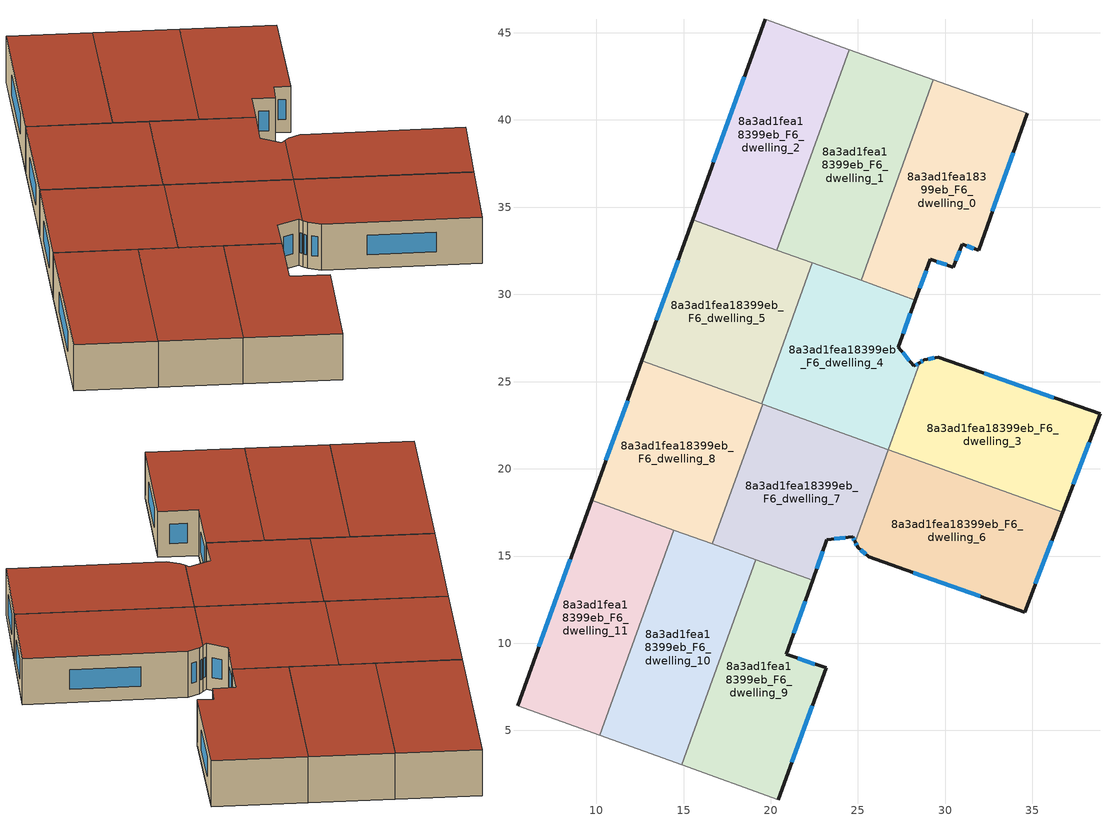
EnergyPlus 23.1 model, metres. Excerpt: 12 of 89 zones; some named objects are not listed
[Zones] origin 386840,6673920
8a3ad1fea18399eb_F6_dwelling_0
 floor to 8a3ad1fea18399eb_F5_dwelling_0 (EU_floor_Construction): 34.71,40.37 31.91,32.53 30.98,32.88 30.47,31.56 29.15,32.01 28.29,29.68 25.18,30.8 29.33,42.31 z18
 wall outside (EU_wall_Construction): 28.29,29.68 29.15,32.01 30.47,31.56 30.98,32.88 31.91,32.53 34.71,40.37 z18:21
 wall to 8a3ad1fea18399eb_F6_dwelling_1 (EU_wall_Construction): 29.33,42.31 25.18,30.8 z18:21
 wall adiabatic (EU_wall_Construction): 34.71,40.37 29.33,42.31 z18:21
 wall to 8a3ad1fea18399eb_F6_dwelling_4 (EU_wall_Construction): 25.18,30.8 28.29,29.68 z18:21
 window (EU_Window_Construction): 32.71,34.77 33.91,38.13 / 31.25,32.78 31.65,32.63 / 30.62,31.94 30.84,32.51 / 29.53,31.88 30.09,31.69 / 28.54,30.34 28.9,31.34 z18.86:20.14
 roof outside (EU_roof_Construction): 31.91,32.53 34.71,40.37 29.33,42.31 25.18,30.8 28.29,29.68 29.15,32.01 30.47,31.56 30.98,32.88 z21
8a3ad1fea18399eb_F6_dwelling_1
 floor to 8a3ad1fea18399eb_F5_dwelling_1 (EU_floor_Construction): 29.33,42.31 25.18,30.8 20.36,32.54 24.5,44.04 z18
 wall to 8a3ad1fea18399eb_F6_dwelling_2 (EU_wall_Construction): 24.5,44.04 20.36,32.54 z18:21
 wall adiabatic (EU_wall_Construction): 29.33,42.31 24.5,44.04 z18:21
 wall to 8a3ad1fea18399eb_F6_dwelling_5 (EU_wall_Construction): 20.36,32.54 22.39,31.81 z18:21
 wall to 8a3ad1fea18399eb_F6_dwelling_4 (EU_wall_Construction): 22.39,31.81 25.18,30.8 z18:21
 roof outside (EU_roof_Construction): 25.18,30.8 29.33,42.31 24.5,44.04 20.36,32.54 z21
8a3ad1fea18399eb_F6_dwelling_10
 floor to 8a3ad1fea18399eb_F5_dwelling_10 (EU_floor_Construction): 19.15,14.79 14.91,3.02 10.2,4.72 14.44,16.49 z18
 wall to 8a3ad1fea18399eb_F6_dwelling_9 (EU_wall_Construction): 14.91,3.02 19.15,14.79 z18:21
 wall adiabatic (EU_wall_Construction): 10.2,4.72 14.91,3.02 z18:21
 wall to 8a3ad1fea18399eb_F6_dwelling_11 (EU_wall_Construction): 14.44,16.49 10.2,4.72 z18:21
 wall to 8a3ad1fea18399eb_F6_dwelling_7 (EU_wall_Construction): 19.15,14.79 16.66,15.69 z18:21
 wall to 8a3ad1fea18399eb_F6_dwelling_8 (EU_wall_Construction): 16.66,15.69 14.44,16.49 z18:21
 roof outside (EU_roof_Construction): 14.91,3.02 19.15,14.79 14.44,16.49 10.2,4.72 z21
8a3ad1fea18399eb_F6_dwelling_11
 floor to 8a3ad1fea18399eb_F5_dwelling_11 (EU_floor_Construction): 14.44,16.49 10.2,4.72 5.48,6.43 9.73,18.19 z18
 wall outside (EU_wall_Construction): 9.73,18.19 5.48,6.43 z18:21
 wall adiabatic (EU_wall_Construction): 5.48,6.43 10.2,4.72 z18:21
 wall to 8a3ad1fea18399eb_F6_dwelling_8 (EU_wall_Construction): 14.44,16.49 9.73,18.19 z18:21
 window (EU_Window_Construction): 8.51,14.83 6.69,9.79 z18.86:20.14
 roof outside (EU_roof_Construction): 10.2,4.72 14.44,16.49 9.73,18.19 5.48,6.43 z21
8a3ad1fea18399eb_F6_dwelling_2
 floor to 8a3ad1fea18399eb_F5_dwelling_2 (EU_floor_Construction): 24.5,44.04 20.36,32.54 15.53,34.28 19.68,45.77 z18
 wall outside (EU_wall_Construction): 19.68,45.77 15.53,34.28 z18:21
 wall adiabatic (EU_wall_Construction): 24.5,44.04 19.68,45.77 z18:21
 wall to 8a3ad1fea18399eb_F6_dwelling_5 (EU_wall_Construction): 15.53,34.28 20.36,32.54 z18:21
 window (EU_Window_Construction): 18.49,42.49 16.71,37.57 z18.86:20.14
 roof outside (EU_roof_Construction): 20.36,32.54 24.5,44.04 19.68,45.77 15.53,34.28 z21
8a3ad1fea18399eb_F6_dwelling_3
 floor to 8a3ad1fea18399eb_F5_dwelling_3 (EU_floor_Construction): 38.88,23.15 36.73,17.5 26.73,21.1 28.53,26.09 28.8,26.25 29.6,26.4 z18
 wall outside (EU_wall_Construction): 36.73,17.5 38.88,23.15 29.6,26.4 28.8,26.25 28.53,26.09 z18:21
 wall to 8a3ad1fea18399eb_F6_dwelling_6 (EU_wall_Construction): 26.73,21.1 36.73,17.5 z18:21
 wall to 8a3ad1fea18399eb_F6_dwelling_4 (EU_wall_Construction): 28.53,26.09 26.73,21.1 z18:21
 window (EU_Window_Construction): 37.34,19.11 38.26,21.54 / 28.73,26.21 28.61,26.14 / 29.38,26.36 29.03,26.29 / 36.23,24.08 32.25,25.47 z18.86:20.14
 roof outside (EU_roof_Construction): 36.73,17.5 38.88,23.15 29.6,26.4 28.8,26.25 28.53,26.09 26.73,21.1 z21
8a3ad1fea18399eb_F6_dwelling_4
 floor to 8a3ad1fea18399eb_F5_dwelling_4 (EU_floor_Construction): 28.29,29.68 27.31,26.98 28.21,25.9 28.53,26.09 26.73,21.1 19.47,23.72 22.39,31.81 z18
 wall outside (EU_wall_Construction): 28.53,26.09 28.21,25.9 27.31,26.98 28.29,29.68 z18:21
 wall to 8a3ad1fea18399eb_F6_dwelling_5 (EU_wall_Construction): 22.39,31.81 19.47,23.72 z18:21
 wall to 8a3ad1fea18399eb_F6_dwelling_7 (EU_wall_Construction): 19.54,23.7 26.73,21.1 z18:21
 wall to 8a3ad1fea18399eb_F6_dwelling_8 (EU_wall_Construction): 19.47,23.72 19.54,23.7 z18:21
 window (EU_Window_Construction): 27.59,27.75 28.01,28.91 / 27.95,26.21 27.57,26.67 / 28.44,26.03 28.3,25.95 z18.86:20.14
 roof outside (EU_roof_Construction): 26.73,21.1 28.53,26.09 28.21,25.9 27.31,26.98 28.29,29.68 22.39,31.81 19.47,23.72 z21
8a3ad1fea18399eb_F6_dwelling_5
 floor to 8a3ad1fea18399eb_F5_dwelling_5 (EU_floor_Construction): 22.39,31.81 19.47,23.72 12.61,26.2 15.53,34.28 z18
 wall outside (EU_wall_Construction): 15.53,34.28 12.61,26.2 z18:21
 wall to 8a3ad1fea18399eb_F6_dwelling_8 (EU_wall_Construction): 12.61,26.2 19.47,23.72 z18:21
 window (EU_Window_Construction): 14.7,31.97 13.45,28.51 z18.86:20.14
 roof outside (EU_roof_Construction): 19.47,23.72 22.39,31.81 15.53,34.28 12.61,26.2 z21
8a3ad1fea18399eb_F6_dwelling_6
 floor to 8a3ad1fea18399eb_F5_dwelling_6 (EU_floor_Construction): 36.73,17.5 34.56,11.78 25.63,14.96 24.99,15.52 24.83,15.83 26.73,21.1 z18
 wall outside (EU_wall_Construction): 24.83,15.83 24.99,15.52 25.63,14.96 34.56,11.78 36.73,17.5 z18:21
 wall to 8a3ad1fea18399eb_F6_dwelling_7 (EU_wall_Construction): 26.73,21.1 24.83,15.83 z18:21
 window (EU_Window_Construction): 35.18,13.41 36.11,15.86 / 28.18,14.05 32.01,12.69 / 25.17,15.36 25.44,15.12 / 24.88,15.74 24.95,15.61 z18.86:20.14
 roof outside (EU_roof_Construction): 34.56,11.78 36.73,17.5 26.73,21.1 24.83,15.83 24.99,15.52 25.63,14.96 z21
8a3ad1fea18399eb_F6_dwelling_7
 floor to 8a3ad1fea18399eb_F5_dwelling_7 (EU_floor_Construction): 26.73,21.1 24.83,15.83 24.7,16.09 23.22,15.94 22.4,13.62 16.66,15.69 19.54,23.7 z18
 wall outside (EU_wall_Construction): 22.4,13.62 23.22,15.94 24.7,16.09 24.83,15.83 z18:21
 wall to 8a3ad1fea18399eb_F6_dwelling_8 (EU_wall_Construction): 19.54,23.7 16.66,15.69 z18:21
 wall to 8a3ad1fea18399eb_F6_dwelling_9 (EU_wall_Construction): 19.15,14.79 22.4,13.62 z18:21
 window (EU_Window_Construction): 24.74,16.02 24.79,15.91 / 23.64,15.98 24.28,16.05 / 22.63,14.28 22.99,15.28 z18.86:20.14
 roof outside (EU_roof_Construction): 24.83,15.83 26.73,21.1 19.54,23.7 16.66,15.69 22.4,13.62 23.22,15.94 24.7,16.09 z21
8a3ad1fea18399eb_F6_dwelling_8
 floor to 8a3ad1fea18399eb_F5_dwelling_8 (EU_floor_Construction): 19.54,23.7 16.66,15.69 9.73,18.19 12.61,26.2 z18
 wall outside (EU_wall_Construction): 12.61,26.2 9.73,18.19 z18:21
 window (EU_Window_Construction): 11.79,23.91 10.55,20.48 z18.86:20.14
 roof outside (EU_roof_Construction): 16.66,15.69 19.54,23.7 12.61,26.2 9.73,18.19 z21
8a3ad1fea18399eb_F6_dwelling_9
 floor to 8a3ad1fea18399eb_F5_dwelling_9 (EU_floor_Construction): 22.4,13.62 20.89,9.37 23.18,8.58 20.42,1.03 14.91,3.02 19.15,14.79 z18
 wall outside (EU_wall_Construction): 20.42,1.03 23.18,8.58 20.89,9.37 22.4,13.62 z18:21
 wall adiabatic (EU_wall_Construction): 14.91,3.02 20.42,1.03 z18:21
 window (EU_Window_Construction): 21.32,10.59 21.97,12.41 / 22.53,8.81 21.55,9.15 / 21.21,3.19 22.39,6.43 z18.86:20.14
 roof outside (EU_roof_Construction): 20.42,1.03 23.18,8.58 20.89,9.37 22.4,13.62 19.15,14.79 14.91,3.02 z21
[Building]
EU S2 Campaign: North Axis=0; Terrain=City; Solar Distribution=FullExterior
[Site:Location]
Helsinki-Vantaa.AP: Latitude=60.317; Longitude=24.963; Time Zone=2; Elevation=54.6
[SizingPeriod:WeatherFileDays]
AnnualSizingPeriod: Begin Month=1; Begin Day of Month=1; End Month=12; End Day of Month=31; Day of Week for Start Day=Monday; Use Weather File Daylight Saving Period=No; Use Weather File Rain and Snow Indicators=No
[MATERIAL]
EU_InternalMass_Material: Roughness=MediumRough; Thickness=0.1; Conductivity=1; Density=1800; Specific Heat=900; Thermal Absorptance=0.9; Solar Absorptance=0.7; Visible Absorptance=0.7
[MATERIAL:NOMASS] Roughness=MediumRough; Thermal Absorptance=0.9; Solar Absorptance=0.7; Visible Absorptance=0.7
Name | Thermal Resistance
EU_wall_NoMass | 1.10183
EU_roof_NoMass; EU_floor_NoMass | 1.70606
[WINDOWMATERIAL:SIMPLEGLAZINGSYSTEM]
EU_Window_SimpleGlazing: UFactor=3.11035; Solar Heat Gain Coefficient=0.8; Visible Transmittance=0.8
[CONSTRUCTION]
EU_wall_Construction: EU_wall_NoMass
EU_roof_Construction: EU_roof_NoMass
EU_floor_Construction: EU_floor_NoMass
EU_Window_Construction: EU_Window_SimpleGlazing
EU_InternalMass_Construction: EU_InternalMass_Material
[ZONE] Type=1; Multiplier=1; Ceiling Height=autocalculate; Floor Area=autocalculate; Part of Total Floor Area=Yes
Name | Volume
8a3ad1fea18399eb_F6_dwelling_0 | 188.061
8a3ad1fea18399eb_F6_dwelling_1 | 188.112
8a3ad1fea18399eb_F6_dwelling_10 | 188.064
8a3ad1fea18399eb_F6_dwelling_11 | 188.051
8a3ad1fea18399eb_F6_dwelling_2 | 188.063
8a3ad1fea18399eb_F6_dwelling_3 | 191.34
8a3ad1fea18399eb_F6_dwelling_4 | 184.802
8a3ad1fea18399eb_F6_dwelling_5 | 188.065
8a3ad1fea18399eb_F6_dwelling_6 | 194.025
8a3ad1fea18399eb_F6_dwelling_7 | 182.13
8a3ad1fea18399eb_F6_dwelling_8 | 188.081
8a3ad1fea18399eb_F6_dwelling_9 | 188.106
[INTERNALMASS] Construction=EU_InternalMass_Construction
Name | Zone or ZoneList | Surface Area
8a3ad1fea18399eb_F6_dwelling_0_EU_InternalMass | 8a3ad1fea18399eb_F6_dwelling_0 | 62.6871
8a3ad1fea18399eb_F6_dwelling_1_EU_InternalMass | 8a3ad1fea18399eb_F6_dwelling_1 | 62.704
8a3ad1fea18399eb_F6_dwelling_2_EU_InternalMass | 8a3ad1fea18399eb_F6_dwelling_2 | 62.6876
8a3ad1fea18399eb_F6_dwelling_3_EU_InternalMass | 8a3ad1fea18399eb_F6_dwelling_3 | 63.7802
8a3ad1fea18399eb_F6_dwelling_4_EU_InternalMass | 8a3ad1fea18399eb_F6_dwelling_4 | 61.6008
8a3ad1fea18399eb_F6_dwelling_5_EU_InternalMass | 8a3ad1fea18399eb_F6_dwelling_5 | 62.6883
8a3ad1fea18399eb_F6_dwelling_6_EU_InternalMass | 8a3ad1fea18399eb_F6_dwelling_6 | 64.6752
8a3ad1fea18399eb_F6_dwelling_7_EU_InternalMass | 8a3ad1fea18399eb_F6_dwelling_7 | 60.7102
8a3ad1fea18399eb_F6_dwelling_8_EU_InternalMass | 8a3ad1fea18399eb_F6_dwelling_8 | 62.6936
8a3ad1fea18399eb_F6_dwelling_9_EU_InternalMass | 8a3ad1fea18399eb_F6_dwelling_9 | 62.7019
8a3ad1fea18399eb_F6_dwelling_10_EU_InternalMass | 8a3ad1fea18399eb_F6_dwelling_10 | 62.6881
8a3ad1fea18399eb_F6_dwelling_11_EU_InternalMass | 8a3ad1fea18399eb_F6_dwelling_11 | 62.6837
[OTHEREQUIPMENT] Fuel Type=Electricity; Design Level Calculation Method=Watts/Area; Power per Zone Floor Area=1; Fraction Latent=0; Fraction Radiant=0; Fraction Lost=0; Carbon Dioxide Generation Rate=0; EndUse Subcategory=EU_Step8_InternalGains
Name | Zone or ZoneList or Space or SpaceList | Schedule
EU_Step8_InternalGain_8a3ad1fea18399eb_F6_dwelling_0_f000 | 8a3ad1fea18399eb_F6_dwelling_0 | EU_Step8_GainSchedule_8a3ad1fea18399eb_F6_dwelling_0_f000
EU_Step8_InternalGain_8a3ad1fea18399eb_F6_dwelling_1_f000 | 8a3ad1fea18399eb_F6_dwelling_1 | EU_Step8_GainSchedule_8a3ad1fea18399eb_F6_dwelling_1_f000
EU_Step8_InternalGain_8a3ad1fea18399eb_F6_dwelling_2_f000 | 8a3ad1fea18399eb_F6_dwelling_2 | EU_Step8_GainSchedule_8a3ad1fea18399eb_F6_dwelling_2_f000
EU_Step8_InternalGain_8a3ad1fea18399eb_F6_dwelling_3_f000 | 8a3ad1fea18399eb_F6_dwelling_3 | EU_Step8_GainSchedule_8a3ad1fea18399eb_F6_dwelling_3_f000
EU_Step8_InternalGain_8a3ad1fea18399eb_F6_dwelling_4_f000 | 8a3ad1fea18399eb_F6_dwelling_4 | EU_Step8_GainSchedule_8a3ad1fea18399eb_F6_dwelling_4_f000
EU_Step8_InternalGain_8a3ad1fea18399eb_F6_dwelling_5_f000 | 8a3ad1fea18399eb_F6_dwelling_5 | EU_Step8_GainSchedule_8a3ad1fea18399eb_F6_dwelling_5_f000
EU_Step8_InternalGain_8a3ad1fea18399eb_F6_dwelling_6_f000 | 8a3ad1fea18399eb_F6_dwelling_6 | EU_Step8_GainSchedule_8a3ad1fea18399eb_F6_dwelling_6_f000
EU_Step8_InternalGain_8a3ad1fea18399eb_F6_dwelling_7_f000 | 8a3ad1fea18399eb_F6_dwelling_7 | EU_Step8_GainSchedule_8a3ad1fea18399eb_F6_dwelling_7_f000
EU_Step8_InternalGain_8a3ad1fea18399eb_F6_dwelling_8_f000 | 8a3ad1fea18399eb_F6_dwelling_8 | EU_Step8_GainSchedule_8a3ad1fea18399eb_F6_dwelling_8_f000
EU_Step8_InternalGain_8a3ad1fea18399eb_F6_dwelling_9_f000 | 8a3ad1fea18399eb_F6_dwelling_9 | EU_Step8_GainSchedule_8a3ad1fea18399eb_F6_dwelling_9_f000
EU_Step8_InternalGain_8a3ad1fea18399eb_F6_dwelling_10_f000 | 8a3ad1fea18399eb_F6_dwelling_10 | EU_Step8_GainSchedule_8a3ad1fea18399eb_F6_dwelling_10_f000
EU_Step8_InternalGain_8a3ad1fea18399eb_F6_dwelling_11_f000 | 8a3ad1fea18399eb_F6_dwelling_11 | EU_Step8_GainSchedule_8a3ad1fea18399eb_F6_dwelling_11_f000
[ZONEVENTILATION:DESIGNFLOWRATE] Schedule=EU_AlwaysOn; Design Flow Rate Calculation Method=AirChanges/Hour; Air Changes per Hour=0.756316; Ventilation Type=Natural; Fan Pressure Rise=0; Fan Total Efficiency=1; Constant Term Coefficient=1; Temperature Term Coefficient=0; Velocity Term Coefficient=0; Velocity Squared Term Coefficient=0; Minimum Indoor Temperature=-100; Maximum Indoor Temperature=100; Delta Temperature=-100; Minimum Outdoor Temperature=-100; Maximum Outdoor Temperature=100; Maximum Wind Speed=40
Name | Zone or ZoneList or Space or SpaceList
EU_ConstantAir_8a3ad1fea18399eb_F6_dwelling_0 | 8a3ad1fea18399eb_F6_dwelling_0
EU_ConstantAir_8a3ad1fea18399eb_F6_dwelling_1 | 8a3ad1fea18399eb_F6_dwelling_1
EU_ConstantAir_8a3ad1fea18399eb_F6_dwelling_2 | 8a3ad1fea18399eb_F6_dwelling_2
EU_ConstantAir_8a3ad1fea18399eb_F6_dwelling_3 | 8a3ad1fea18399eb_F6_dwelling_3
EU_ConstantAir_8a3ad1fea18399eb_F6_dwelling_4 | 8a3ad1fea18399eb_F6_dwelling_4
EU_ConstantAir_8a3ad1fea18399eb_F6_dwelling_5 | 8a3ad1fea18399eb_F6_dwelling_5
EU_ConstantAir_8a3ad1fea18399eb_F6_dwelling_6 | 8a3ad1fea18399eb_F6_dwelling_6
EU_ConstantAir_8a3ad1fea18399eb_F6_dwelling_7 | 8a3ad1fea18399eb_F6_dwelling_7
EU_ConstantAir_8a3ad1fea18399eb_F6_dwelling_8 | 8a3ad1fea18399eb_F6_dwelling_8
EU_ConstantAir_8a3ad1fea18399eb_F6_dwelling_9 | 8a3ad1fea18399eb_F6_dwelling_9
EU_ConstantAir_8a3ad1fea18399eb_F6_dwelling_10 | 8a3ad1fea18399eb_F6_dwelling_10
EU_ConstantAir_8a3ad1fea18399eb_F6_dwelling_11 | 8a3ad1fea18399eb_F6_dwelling_11
[HVACTEMPLATE:ZONE:IDEALLOADSAIRSYSTEM] System Availability Schedule=EU_AlwaysOn; Maximum Heating Supply Air Temperature=50; Minimum Cooling Supply Air Temperature=13; Maximum Heating Supply Air Humidity Ratio=0.0156; Minimum Cooling Supply Air Humidity Ratio=0.0077; Heating Limit=NoLimit; Cooling Limit=NoLimit; Heating Availability Schedule=EU_AlwaysOn; Cooling Availability Schedule=EU_CoolingOff; Dehumidification Control Type=ConstantSensibleHeatRatio; Cooling Sensible Heat Ratio=0.7; Dehumidification Setpoint=60; Humidification Control Type=None; Humidification Setpoint=30; Outdoor Air Method=None; Outdoor Air Flow Rate per Person=0.00944; Outdoor Air Flow Rate per Zone Floor Area=0; Outdoor Air Flow Rate per Zone=0; Demand Controlled Ventilation Type=None; Outdoor Air Economizer Type=NoEconomizer; Heat Recovery Type=None; Sensible Heat Recovery Effectiveness=0.7; Latent Heat Recovery Effectiveness=0.65
Name | Template Thermostat
8a3ad1fea18399eb_F6_dwelling_0 | EU_HeatOnly_8a3ad1fea18399eb_F6_dwelling_0
8a3ad1fea18399eb_F6_dwelling_1 | EU_HeatOnly_8a3ad1fea18399eb_F6_dwelling_1
8a3ad1fea18399eb_F6_dwelling_2 | EU_HeatOnly_8a3ad1fea18399eb_F6_dwelling_2
8a3ad1fea18399eb_F6_dwelling_3 | EU_HeatOnly_8a3ad1fea18399eb_F6_dwelling_3
8a3ad1fea18399eb_F6_dwelling_4 | EU_HeatOnly_8a3ad1fea18399eb_F6_dwelling_4
8a3ad1fea18399eb_F6_dwelling_5 | EU_HeatOnly_8a3ad1fea18399eb_F6_dwelling_5
8a3ad1fea18399eb_F6_dwelling_6 | EU_HeatOnly_8a3ad1fea18399eb_F6_dwelling_6
8a3ad1fea18399eb_F6_dwelling_7 | EU_HeatOnly_8a3ad1fea18399eb_F6_dwelling_7
8a3ad1fea18399eb_F6_dwelling_8 | EU_HeatOnly_8a3ad1fea18399eb_F6_dwelling_8
8a3ad1fea18399eb_F6_dwelling_9 | EU_HeatOnly_8a3ad1fea18399eb_F6_dwelling_9
8a3ad1fea18399eb_F6_dwelling_10 | EU_HeatOnly_8a3ad1fea18399eb_F6_dwelling_10
8a3ad1fea18399eb_F6_dwelling_11 | EU_HeatOnly_8a3ad1fea18399eb_F6_dwelling_11
[SIZING:ZONE] Zone Cooling Design Supply Air Temperature Input Method=SupplyAirTemperature; Zone Cooling Design Supply Air Temperature=13; Zone Heating Design Supply Air Temperature Input Method=SupplyAirTemperature; Zone Heating Design Supply Air Temperature=50; Zone Cooling Design Supply Air Humidity Ratio=0.008; Zone Heating Design Supply Air Humidity Ratio=0.008; Cooling Design Air Flow Method=DesignDay; Cooling Design Air Flow Rate=0; Cooling Minimum Air Flow per Zone Floor Area=0.000762; Cooling Minimum Air Flow=0; Cooling Minimum Air Flow Fraction=0.2; Heating Design Air Flow Method=DesignDay; Heating Design Air Flow Rate=0; Heating Maximum Air Flow per Zone Floor Area=0.002032; Heating Maximum Air Flow=0.141576; Heating Maximum Air Flow Fraction=0.3; Account for Dedicated Outdoor Air System=No; Dedicated Outdoor Air System Control Strategy=NeutralSupplyAir; Dedicated Outdoor Air Low Setpoint Temperature for Design=autosize; Dedicated Outdoor Air High Setpoint Temperature for Design=autosize; Zone Load Sizing Method=Sensible Load Only No Latent Load; Zone Latent Cooling Design Supply Air Humidity Ratio Input Method=HumidityRatioDifference; Zone Cooling Design Supply Air Humidity Ratio Difference=0.005; Zone Latent Heating Design Supply Air Humidity Ratio Input Method=HumidityRatioDifference; Zone Humidification Design Supply Air Humidity Ratio Difference=0.005
8a3ad1fea18399eb_F6_dwelling_0; 8a3ad1fea18399eb_F6_dwelling_1; 8a3ad1fea18399eb_F6_dwelling_2; 8a3ad1fea18399eb_F6_dwelling_3; 8a3ad1fea18399eb_F6_dwelling_4; 8a3ad1fea18399eb_F6_dwelling_5; 8a3ad1fea18399eb_F6_dwelling_6; 8a3ad1fea18399eb_F6_dwelling_7; 8a3ad1fea18399eb_F6_dwelling_8; 8a3ad1fea18399eb_F6_dwelling_9; 8a3ad1fea18399eb_F6_dwelling_10; 8a3ad1fea18399eb_F6_dwelling_11
[SCHEDULE:CONSTANT]
Name | Hourly Value
EU_AlwaysOn | 1
EU_CoolingOff | 0
[SCHEDULE:FILE] Column Number=1; Rows to Skip at Top=0; Number of Hours of Data=8760; Column Separator=Comma; Interpolate to Timestep=No; Minutes per Item=60; Adjust Schedule for Daylight Savings=Yes
Name | File
EU_Step8_GainSchedule_8a3ad1fea18399eb_F6_dwelling_0_f000 | ../../schedules/8a3ad1fea18399eb/8a3ad1fea18399eb_F6_dwelling_0_f000_gain.csv
EU_Step8_GainSchedule_8a3ad1fea18399eb_F6_dwelling_1_f000 | ../../schedules/8a3ad1fea18399eb/8a3ad1fea18399eb_F6_dwelling_1_f000_gain.csv
EU_Step8_GainSchedule_8a3ad1fea18399eb_F6_dwelling_2_f000 | ../../schedules/8a3ad1fea18399eb/8a3ad1fea18399eb_F6_dwelling_2_f000_gain.csv
EU_Step8_GainSchedule_8a3ad1fea18399eb_F6_dwelling_3_f000 | ../../schedules/8a3ad1fea18399eb/8a3ad1fea18399eb_F6_dwelling_3_f000_gain.csv
EU_Step8_GainSchedule_8a3ad1fea18399eb_F6_dwelling_4_f000 | ../../schedules/8a3ad1fea18399eb/8a3ad1fea18399eb_F6_dwelling_4_f000_gain.csv
EU_Step8_GainSchedule_8a3ad1fea18399eb_F6_dwelling_5_f000 | ../../schedules/8a3ad1fea18399eb/8a3ad1fea18399eb_F6_dwelling_5_f000_gain.csv
EU_Step8_GainSchedule_8a3ad1fea18399eb_F6_dwelling_6_f000 | ../../schedules/8a3ad1fea18399eb/8a3ad1fea18399eb_F6_dwelling_6_f000_gain.csv
EU_Step8_GainSchedule_8a3ad1fea18399eb_F6_dwelling_7_f000 | ../../schedules/8a3ad1fea18399eb/8a3ad1fea18399eb_F6_dwelling_7_f000_gain.csv
EU_Step8_GainSchedule_8a3ad1fea18399eb_F6_dwelling_8_f000 | ../../schedules/8a3ad1fea18399eb/8a3ad1fea18399eb_F6_dwelling_8_f000_gain.csv
EU_Step8_GainSchedule_8a3ad1fea18399eb_F6_dwelling_9_f000 | ../../schedules/8a3ad1fea18399eb/8a3ad1fea18399eb_F6_dwelling_9_f000_gain.csv
EU_Step8_GainSchedule_8a3ad1fea18399eb_F6_dwelling_10_f000 | ../../schedules/8a3ad1fea18399eb/8a3ad1fea18399eb_F6_dwelling_10_f000_gain.csv
EU_Step8_GainSchedule_8a3ad1fea18399eb_F6_dwelling_11_f000 | ../../schedules/8a3ad1fea18399eb/8a3ad1fea18399eb_F6_dwelling_11_f000_gain.csv
